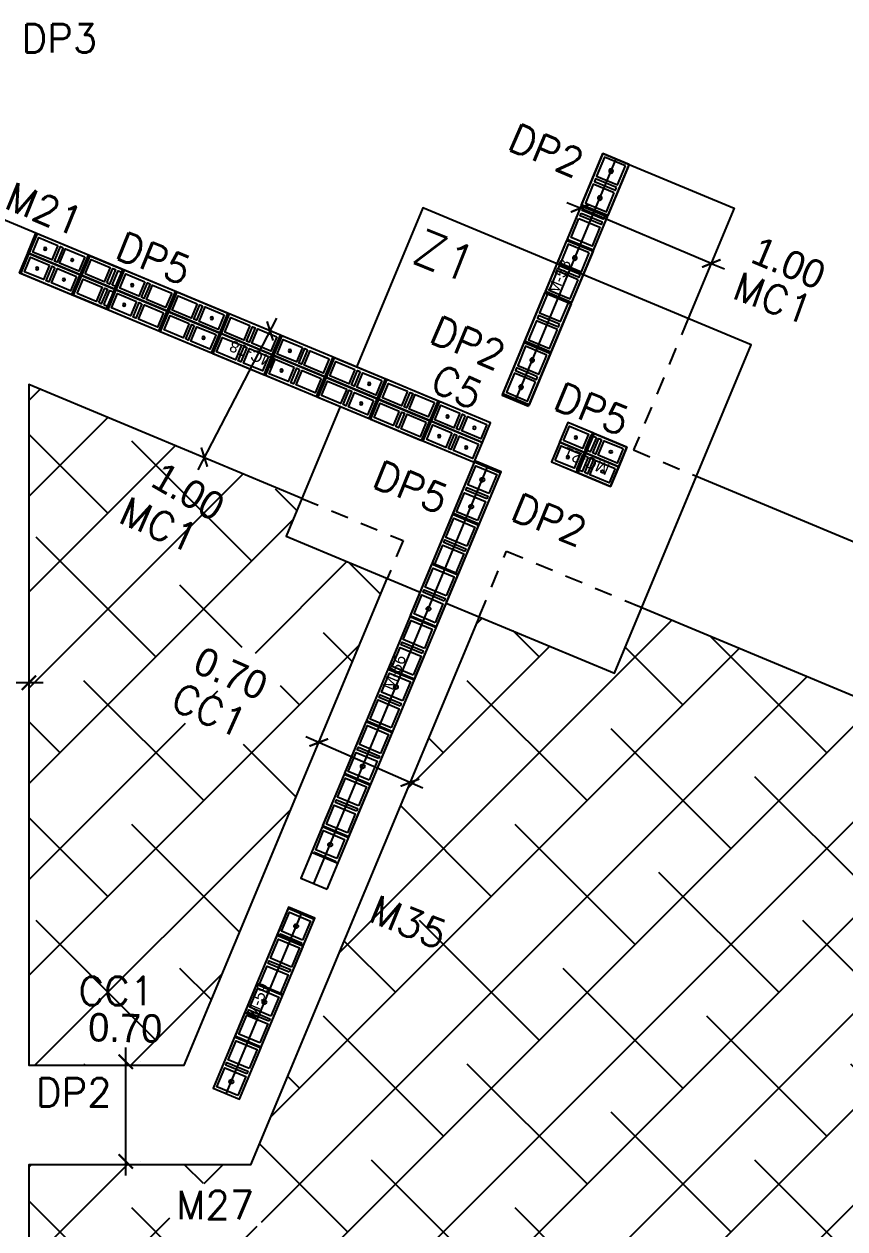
# Model space of a CAD drawing. Header units: metres. Extents: x -33.7 to 12.8, y -17.6 to 9.1.
# Drawn here: x 2.11 to 7.87, y 0.36 to 8.83 of the extents above; entities that cross this region are included whole.
import ezdxf
from ezdxf.enums import TextEntityAlignment as Align
from ezdxf.xclip import XClip

# ---------------------------------------------------------------- set-up
doc = ezdxf.new("R2010")
doc.units = ezdxf.units.M
doc.header["$XCLIPFRAME"] = 2
doc.linetypes.add('HIDDEN', pattern=[0.375, 0.25, -0.125])
for name, color, linetype in [('00', 8, 'Continuous'), ('COTAS', 1, 'Continuous'), ('CUANT-MURO CONTENCION-MURO MC1 BLOCK 0.30', 1, 'Continuous'), ('CUANT-MUROS-BLOCK 0.20 CARGA', 4, 'Continuous'), ('S-cotas 001', 1, 'Continuous')]:
    doc.layers.add(name, color=color, linetype=linetype)
doc.styles.add('dimensiones', font='romans.shx')
doc.styles.add('ROMANS', font='romans')
doc.styles.add('ROTULOS', font='GOTHIC.TTF')
doc.styles.get("Standard").update_dxf_attribs({"font": 'arial.ttf'})
doc.dimstyles.new('DIM_100_2', dxfattribs={"dimtxt": 0.2, "dimasz": 0.1, "dimexe": 0.1, "dimexo": 0.1, "dimgap": 0.15, "dimtad": 1, "dimtxsty": 'ROTULOS', "dimblk": 'ARCHTICK', "dimcen": 0.1, "dimdle": 0.1, "dimclrd": 256, "dimclre": 256, "dimclrt": 1, "dimaunit": 1, "dimadec": 3, "dimazin": 3, "dimtfac": 1, "dimtix": 1, "dimtmove": 2, "dimatfit": 0, "dimldrblk": 'FLECHA', "dimfxl": 0.25, "dimtvp": 1, "dimlwd": -1, "dimlwe": -1})

# ---------------------------------------------------------------- blocks, each defined once
blk = doc.blocks.new('_ArchTick')
at = {"color": 0, "linetype": 'ByBlock', "lineweight": -2, "const_width": 0.15}
blk.add_lwpolyline([(-0.5, -0.5), (0.5, 0.5)], dxfattribs=at)
blk = doc.blocks.new('*D436')
at = {"layer": 'COTAS', "transparency": 16777216}
for p, q in [((1.439, 4.2971), (1.439, 4.2971)), ((2.139, 4.2971), (2.139, 4.2971)), ((2.239, 4.1971), (1.339, 4.1971))]:
    blk.add_line(p, q, dxfattribs=at)
at = {"layer": 'Defpoints', "color": 0, "transparency": 16777216}
for p in [(1.439, 4.1971), (1.439, 4.1971), (2.139, 4.1971)]:
    blk.add_point(p, dxfattribs=at)
at = {"layer": 'COTAS', "linetype": 'ByBlock', "transparency": 16777216, "xscale": 0.1, "yscale": 0.1, "zscale": 0.1}
for p, rotation in [((1.439, 4.1971), 180.0000002644913), ((2.139, 4.1971), 2.64491378e-07)]:
    blk.add_blockref('_ArchTick', p, dxfattribs=dict(at, rotation=rotation))
at = {"layer": 'COTAS', "color": 1, "transparency": 16777216, "insert": (0.6778, 4.3921), "char_height": 0.2, "attachment_point": 5, "rotation": 0, "style": 'ROTULOS'}
blk.add_mtext('\\A1;0.70', dxfattribs=at)
blk = doc.blocks.new('FLECHA')
h = blk.add_hatch(color=256)
edge = h.paths.add_edge_path()
edge.add_line((-0.76, -0.716), (-0.346, 0))
edge.add_line((-0.346, 0), (-0.76, 0.716))
edge.add_arc((-0.63, 0.791), 0.15, 30, 210, ccw=False)
edge.add_line((-0.5, 0.866), (0, 0))
edge.add_line((0, 0), (-0.5, -0.866))
edge.add_arc((-0.63, -0.791), 0.15, 150, 330, ccw=False)
blk.add_line((-0.346, 0), (-1.83, 0))
blk.add_lwpolyline([(-0.76, -0.716), (-0.346, 0), (-0.76, 0.716, -1), (-0.5, 0.866), (0, 0), (-0.5, -0.866, -1)], format="xyb", close=True)
blk = doc.blocks.new('*U491')
for points in [[(-0.075, 0.4), (0.075, 0.4), (0.075, 0.01), (-0.075, 0.01)], [(0.055, 0.38), (-0.055, 0.38), (-0.055, 0.235), (0.055, 0.235)], [(0.055, 0.215), (-0.055, 0.215), (-0.055, 0.195), (0.055, 0.195)], [(0.055, 0.175), (-0.055, 0.175), (-0.055, 0.03), (0.055, 0.03)]]:
    blk.add_lwpolyline(points, close=True)
at = {"color": 251}
blk.add_lwpolyline([(-0.075, 0), (0.075, 0)], dxfattribs=at)
at = {"color": 3}
for centre in [(0, 0.3075), (0, 0.1025)]:
    blk.add_circle(centre, 0.00953, dxfattribs=at)
blk = doc.blocks.new('*U489')
for points in [[(-0.075, 0.4), (0.075, 0.4), (0.075, 0.01), (-0.075, 0.01)], [(0.055, 0.38), (-0.055, 0.38), (-0.055, 0.235), (0.055, 0.235)], [(0.055, 0.38), (-0.055, 0.38), (-0.055, 0.235), (0.055, 0.235)], [(0.055, 0.215), (-0.055, 0.215), (-0.055, 0.195), (0.055, 0.195)], [(0.055, 0.175), (-0.055, 0.175), (-0.055, 0.03), (0.055, 0.03)]]:
    blk.add_lwpolyline(points, close=True)
blk.add_lwpolyline([(0.055, 0.21), (0.055, 0.215), (-0.055, 0.215), (-0.055, 0.21)])
at = {"color": 251}
blk.add_lwpolyline([(-0.075, 0), (0.075, 0)], dxfattribs=at)
blk = doc.blocks.new('*U488')
for points in [[(-0.075, 0.4), (0.075, 0.4), (0.075, 0.01), (-0.075, 0.01)], [(0.055, 0.38), (-0.055, 0.38), (-0.055, 0.235), (0.055, 0.235)], [(0.055, 0.215), (-0.055, 0.215), (-0.055, 0.195), (0.055, 0.195)], [(0.055, 0.175), (-0.055, 0.175), (-0.055, 0.03), (0.055, 0.03)]]:
    blk.add_lwpolyline(points, close=True)
at = {"color": 251}
blk.add_lwpolyline([(-0.075, 0), (0.075, 0)], dxfattribs=at)
at = {"color": 3}
blk.add_circle((0, 0.3075), 0.00953, dxfattribs=at)
blk = doc.blocks.new('*U490')
for points in [[(-0.075, 0.4), (0.075, 0.4), (0.075, 0.01), (-0.075, 0.01)], [(0.055, 0.38), (-0.055, 0.38), (-0.055, 0.235), (0.055, 0.235)], [(0.055, 0.215), (-0.055, 0.215), (-0.055, 0.195), (0.055, 0.195)], [(0.055, 0.175), (-0.055, 0.175), (-0.055, 0.03), (0.055, 0.03)]]:
    blk.add_lwpolyline(points, close=True)
at = {"color": 251}
blk.add_lwpolyline([(-0.075, 0), (0.075, 0)], dxfattribs=at)
at = {"color": 3}
blk.add_circle((0, 0.1025), 0.00953, dxfattribs=at)
blk = doc.blocks.new('*U506')
for points in [[(-0.075, 0.4), (0.075, 0.4), (0.075, 0.01), (-0.075, 0.01)], [(0.055, 0.38), (-0.055, 0.38), (-0.055, 0.235), (0.055, 0.235)], [(0.055, 0.215), (-0.055, 0.215), (-0.055, 0.195), (0.055, 0.195)], [(0.055, 0.175), (-0.055, 0.175), (-0.055, 0.03), (0.055, 0.03)]]:
    blk.add_lwpolyline(points, close=True)
at = {"color": 251}
blk.add_lwpolyline([(-0.075, 0), (0.075, 0)], dxfattribs=at)
at = {"color": 3}
for centre in [(0, 0.3075), (0, 0.1025)]:
    blk.add_circle(centre, 0.00953, dxfattribs=at)
blk = doc.blocks.new('*U536')
for points in [[(-0.075, 0.4), (0.075, 0.4), (0.075, 0.21), (-0.075, 0.21)], [(0.055, 0.38), (-0.055, 0.38), (-0.055, 0.235), (0.055, 0.235)]]:
    blk.add_lwpolyline(points, close=True)
at = {"color": 251}
blk.add_lwpolyline([(-0.075, 0.2), (0.075, 0.2)], dxfattribs=at)
blk.add_lwpolyline([(0.055, 0.21), (0.055, 0.215), (-0.055, 0.215), (-0.055, 0.21)])
at = {"color": 3}
blk.add_circle((0, 0.3075), 0.00953, dxfattribs=at)
blk = doc.blocks.new('*U535')
for points in [[(-0.075, 0.4), (0.075, 0.4), (0.075, 0.21), (-0.075, 0.21)], [(0.055, 0.38), (-0.055, 0.38), (-0.055, 0.235), (0.055, 0.235)]]:
    blk.add_lwpolyline(points, close=True)
at = {"color": 251}
blk.add_lwpolyline([(-0.075, 0.2), (0.075, 0.2)], dxfattribs=at)
blk.add_lwpolyline([(0.055, 0.21), (0.055, 0.215), (-0.055, 0.215), (-0.055, 0.21)])
at = {"color": 3}
blk.add_circle((0, 0.3075), 0.00953, dxfattribs=at)
blk = doc.blocks.new('*U492')
at = {"color": 251}
blk.add_lwpolyline([(135.5512, -9.5275), (135.7512, -9.5275)], dxfattribs=at)
for points in [[(135.5512, -9.9275), (135.7512, -9.9275), (135.7512, -9.5375), (135.5512, -9.5375)], [(135.7312, -9.7025), (135.5712, -9.7025), (135.5712, -9.5575), (135.7312, -9.5575)], [(135.7312, -9.7425), (135.5712, -9.7425), (135.5712, -9.7225), (135.7312, -9.7225)], [(135.7312, -9.9075), (135.5712, -9.9075), (135.5712, -9.7625), (135.7312, -9.7625)]]:
    blk.add_lwpolyline(points, close=True)
at = {"color": 3}
blk.add_circle((135.6512, -9.835), 0.0144, dxfattribs=at)
blk = doc.blocks.new('*U493')
at = {"color": 251}
blk.add_lwpolyline([(135.5512, -9.5275), (135.7512, -9.5275)], dxfattribs=at)
for points in [[(135.5512, -9.9275), (135.7512, -9.9275), (135.7512, -9.5375), (135.5512, -9.5375)], [(135.7312, -9.7025), (135.5712, -9.7025), (135.5712, -9.5575), (135.7312, -9.5575)], [(135.7312, -9.7425), (135.5712, -9.7425), (135.5712, -9.7225), (135.7312, -9.7225)], [(135.7312, -9.9075), (135.5712, -9.9075), (135.5712, -9.7625), (135.7312, -9.7625)]]:
    blk.add_lwpolyline(points, close=True)
at = {"color": 3}
blk.add_circle((135.6512, -9.63), 0.0144, dxfattribs=at)
blk = doc.blocks.new('*U532')
blk.add_line((135.7512, -9.7325), (135.5512, -9.7325))
at = {"color": 251}
blk.add_lwpolyline([(135.5512, -9.5275), (135.7512, -9.5275)], dxfattribs=at)
for points in [[(135.7512, -9.7325), (135.7512, -9.5375), (135.5512, -9.5375), (135.5512, -9.7325)], [(135.5712, -9.7325), (135.5712, -9.7225), (135.7312, -9.7225), (135.7312, -9.7325)]]:
    blk.add_lwpolyline(points)
blk.add_lwpolyline([(135.7312, -9.7025), (135.5712, -9.7025), (135.5712, -9.5575), (135.7312, -9.5575)], close=True)
at = {"color": 3}
blk.add_circle((135.6512, -9.63), 0.0144, dxfattribs=at)
blk = doc.blocks.new('*U534')
blk.add_line((135.7512, -9.7325), (135.5512, -9.7325))
at = {"color": 251}
blk.add_lwpolyline([(135.5512, -9.5275), (135.7512, -9.5275)], dxfattribs=at)
for points in [[(135.7512, -9.7325), (135.7512, -9.5375), (135.5512, -9.5375), (135.5512, -9.7325)], [(135.5712, -9.7325), (135.5712, -9.7225), (135.7312, -9.7225), (135.7312, -9.7325)]]:
    blk.add_lwpolyline(points)
blk.add_lwpolyline([(135.7312, -9.7025), (135.5712, -9.7025), (135.5712, -9.5575), (135.7312, -9.5575)], close=True)
at = {"color": 3}
blk.add_circle((135.6512, -9.63), 0.0144, dxfattribs=at)
blk = doc.blocks.new('*U494')
at = {"color": 251}
blk.add_lwpolyline([(135.5512, -9.5275), (135.7512, -9.5275)], dxfattribs=at)
for points in [[(135.5512, -9.9275), (135.7512, -9.9275), (135.7512, -9.5375), (135.5512, -9.5375)], [(135.7312, -9.7025), (135.5712, -9.7025), (135.5712, -9.5575), (135.7312, -9.5575)], [(135.7312, -9.7425), (135.5712, -9.7425), (135.5712, -9.7225), (135.7312, -9.7225)], [(135.7312, -9.9075), (135.5712, -9.9075), (135.5712, -9.7625), (135.7312, -9.7625)]]:
    blk.add_lwpolyline(points, close=True)
blk = doc.blocks.new('*U495')
at = {"color": 251}
blk.add_lwpolyline([(135.5512, -9.5275), (135.7512, -9.5275)], dxfattribs=at)
for points in [[(135.5512, -9.9275), (135.7512, -9.9275), (135.7512, -9.5375), (135.5512, -9.5375)], [(135.7312, -9.7025), (135.5712, -9.7025), (135.5712, -9.5575), (135.7312, -9.5575)], [(135.7312, -9.7425), (135.5712, -9.7425), (135.5712, -9.7225), (135.7312, -9.7225)], [(135.7312, -9.9075), (135.5712, -9.9075), (135.5712, -9.7625), (135.7312, -9.7625)]]:
    blk.add_lwpolyline(points, close=True)
at = {"color": 3}
for centre in [(135.6512, -9.63), (135.6512, -9.835)]:
    blk.add_circle(centre, 0.0144, dxfattribs=at)
blk = doc.blocks.new('*U496')
at = {"color": 251}
blk.add_lwpolyline([(135.5512, -9.5275), (135.7512, -9.5275)], dxfattribs=at)
for points in [[(135.5512, -9.9275), (135.7512, -9.9275), (135.7512, -9.5375), (135.5512, -9.5375)], [(135.7312, -9.7025), (135.5712, -9.7025), (135.5712, -9.5575), (135.7312, -9.5575)], [(135.7312, -9.7425), (135.5712, -9.7425), (135.5712, -9.7225), (135.7312, -9.7225)], [(135.7312, -9.9075), (135.5712, -9.9075), (135.5712, -9.7625), (135.7312, -9.7625)]]:
    blk.add_lwpolyline(points, close=True)
blk = doc.blocks.new('*U507')
for points in [[(-0.075, 0.4), (0.075, 0.4), (0.075, 0.01), (-0.075, 0.01)], [(0.055, 0.38), (-0.055, 0.38), (-0.055, 0.235), (0.055, 0.235)], [(0.055, 0.215), (-0.055, 0.215), (-0.055, 0.195), (0.055, 0.195)], [(0.055, 0.175), (-0.055, 0.175), (-0.055, 0.03), (0.055, 0.03)]]:
    blk.add_lwpolyline(points, close=True)
blk = doc.blocks.new('*D508')
at = {"layer": 'COTAS', "transparency": 16777216}
for p, q in [((3.8801, 6.7579), (3.3259, 5.6936)), ((3.7452, 6.7154), (3.7452, 6.7154)), ((3.2833, 5.8284), (3.2833, 5.8284))]:
    blk.add_line(p, q, dxfattribs=at)
at = {"layer": 'Defpoints', "color": 0, "transparency": 16777216}
for p in [(3.8339, 6.6692), (3.372, 5.7823), (3.372, 5.7823)]:
    blk.add_point(p, dxfattribs=at)
at = {"layer": 'COTAS', "linetype": 'ByBlock', "transparency": 16777216, "xscale": 0.1, "yscale": 0.1, "zscale": 0.1}
for p, rotation in [((3.8339, 6.6692), 62.49131271094451), ((3.372, 5.7823), 242.4913127109445)]:
    blk.add_blockref('_ArchTick', p, dxfattribs=dict(at, rotation=rotation))
at = {"layer": 'COTAS', "color": 1, "transparency": 16777216, "insert": (3.2594, 5.5389), "char_height": 0.2, "attachment_point": 5, "rotation": 330, "style": 'ROTULOS'}
blk.add_mtext('\\A1;1.00', dxfattribs=at)
blk = doc.blocks.new('*D511')
at = {"layer": 'COTAS', "transparency": 16777216}
for p, q in [((4.9088, 3.455), (4.0848, 3.8171)), ((4.2166, 3.8684), (4.2166, 3.8684)), ((4.8575, 3.5868), (4.8575, 3.5868))]:
    blk.add_line(p, q, dxfattribs=at)
at = {"layer": 'Defpoints', "color": 0, "transparency": 16777216}
for p in [(4.1764, 3.7769), (4.1764, 3.7769), (4.8172, 3.4952)]:
    blk.add_point(p, dxfattribs=at)
at = {"layer": 'COTAS', "linetype": 'ByBlock', "transparency": 16777216, "xscale": 0.1, "yscale": 0.1, "zscale": 0.1}
for p, rotation in [((4.1764, 3.7769), 156.2737369284189), ((4.8172, 3.4952), 336.2737369284189)]:
    blk.add_blockref('_ArchTick', p, dxfattribs=dict(at, rotation=rotation))
at = {"layer": 'COTAS', "color": 1, "transparency": 16777216, "insert": (3.558, 4.2617), "char_height": 0.2, "attachment_point": 5, "rotation": 336.27374, "style": 'ROTULOS'}
blk.add_mtext('\\A1;0.70', dxfattribs=at)
blk = doc.blocks.new('*D512')
at = {"layer": 'Defpoints', "color": 0, "transparency": 16777216}
for p in [(2.8201, 1.5334), (2.8201, 1.5334), (2.8201, 0.8334)]:
    blk.add_point(p, dxfattribs=at)
at = {"layer": 'S-cotas 001', "transparency": 16777216}
for p, q in [((2.8201, 0.7334), (2.8201, 1.6334)), ((2.9201, 1.5334), (2.9201, 1.5334)), ((2.9201, 0.8334), (2.9201, 0.8334))]:
    blk.add_line(p, q, dxfattribs=at)
at = {"layer": 'S-cotas 001', "linetype": 'ByBlock', "transparency": 16777216, "xscale": 0.1, "yscale": 0.1, "zscale": 0.1}
for p, rotation in [((2.8201, 1.5334), 90), ((2.8201, 0.8334), 270)]:
    blk.add_blockref('_ArchTick', p, dxfattribs=dict(at, rotation=rotation))
at = {"layer": 'S-cotas 001', "color": 1, "transparency": 16777216, "insert": (2.8162, 1.7698), "char_height": 0.2, "attachment_point": 5, "rotation": 358.70947, "style": 'ROTULOS'}
blk.add_mtext('\\A1;0.70', dxfattribs=at)
blk = doc.blocks.new('*U533')
at = {"color": 251}
blk.add_lwpolyline([(135.5512, -9.5275), (135.7512, -9.5275)], dxfattribs=at)
for points in [[(135.5512, -9.9275), (135.7512, -9.9275), (135.7512, -9.5375), (135.5512, -9.5375)], [(135.7312, -9.7025), (135.5712, -9.7025), (135.5712, -9.5575), (135.7312, -9.5575)], [(135.7312, -9.7425), (135.5712, -9.7425), (135.5712, -9.7225), (135.7312, -9.7225)], [(135.7312, -9.9075), (135.5712, -9.9075), (135.5712, -9.7625), (135.7312, -9.7625)]]:
    blk.add_lwpolyline(points, close=True)
blk = doc.blocks.new('*U541')
at = {"color": 251}
blk.add_lwpolyline([(135.5512, -9.5275), (135.7512, -9.5275)], dxfattribs=at)
for points in [[(135.5512, -9.9275), (135.7512, -9.9275), (135.7512, -9.5375), (135.5512, -9.5375)], [(135.7312, -9.7025), (135.5712, -9.7025), (135.5712, -9.5575), (135.7312, -9.5575)], [(135.7312, -9.7425), (135.5712, -9.7425), (135.5712, -9.7225), (135.7312, -9.7225)], [(135.7312, -9.9075), (135.5712, -9.9075), (135.5712, -9.7625), (135.7312, -9.7625)]]:
    blk.add_lwpolyline(points, close=True)
at = {"color": 3}
for centre in [(135.6512, -9.63), (135.6512, -9.835)]:
    blk.add_circle(centre, 0.0144, dxfattribs=at)
blk = doc.blocks.new('*U487')
at = {"color": 251}
blk.add_lwpolyline([(135.5512, -9.5275), (135.7512, -9.5275)], dxfattribs=at)
for points in [[(135.5512, -9.9275), (135.7512, -9.9275), (135.7512, -9.5375), (135.5512, -9.5375)], [(135.7312, -9.7025), (135.5712, -9.7025), (135.5712, -9.5575), (135.7312, -9.5575)], [(135.7312, -9.7425), (135.5712, -9.7425), (135.5712, -9.7225), (135.7312, -9.7225)], [(135.7312, -9.9075), (135.5712, -9.9075), (135.5712, -9.7625), (135.7312, -9.7625)]]:
    blk.add_lwpolyline(points, close=True)
blk = doc.blocks.new('*D543')
at = {"layer": 'COTAS', "transparency": 16777216}
for p, q in [((6.0127, 7.5313), (5.9205, 7.57)), ((6.9351, 7.1441), (6.0127, 7.5313)), ((6.9351, 7.1441), (7.0273, 7.1054))]:
    blk.add_line(p, q, dxfattribs=at)
at = {"layer": 'Defpoints', "color": 0, "transparency": 16777216}
for p in [(6.0127, 7.5313), (6.0127, 7.5313), (6.9351, 7.1441)]:
    blk.add_point(p, dxfattribs=at)
at = {"layer": 'COTAS', "transparency": 16777216, "xscale": 0.1, "yscale": 0.1, "zscale": 0.1}
for p, rotation in [((6.0127, 7.5313), 337.2306654312069), ((6.9351, 7.1441), 157.2306654312069)]:
    blk.add_blockref('_ArchTick', p, dxfattribs=dict(at, rotation=rotation))
at = {"layer": 'COTAS', "color": 1, "transparency": 16777216, "insert": (7.4788, 7.1452), "char_height": 0.2, "attachment_point": 5, "rotation": 337.23067, "style": 'ROTULOS'}
blk.add_mtext('\\A1;1.00', dxfattribs=at)
blk = doc.blocks.new('MURO_MC-08')
at = {"color": 0, "linetype": 'CONTINUOUS'}
blk.add_line((0, 0), (3.4624, 0), dxfattribs=at)
at = {"color": 0}
blk.add_lwpolyline([(0, -0.15), (3.4624, -0.15), (3.4624, 0.15), (0, 0.15)], close=True, dxfattribs=at)
at = {"color": 0, "flags": 1}
for tag in ['ESPESOR', 'ALTURA', 'VANO', 'EJE_L', 'TIPO', 'ETQ']:
    blk.add_attdef(tag, text='', height=0.08, dxfattribs=at).set_placement((1.7312, 0.05), align=Align.MIDDLE_CENTER)
at = {"color": 0}
blk.add_attdef('ID', text='', height=0.08, dxfattribs=at).set_placement((1.7312, 0.05), align=Align.MIDDLE_CENTER)
blk = doc.blocks.new('MURO_MC-21')
at = {"color": 0, "linetype": 'CONTINUOUS'}
blk.add_line((0, 0), (0.45, 0), dxfattribs=at)
at = {"color": 0}
blk.add_lwpolyline([(0, -0.15), (0.45, -0.15), (0.45, 0.15), (0, 0.15)], close=True, dxfattribs=at)
at = {"color": 0, "flags": 1}
for tag in ['ESPESOR', 'ALTURA', 'VANO', 'EJE_L', 'TIPO', 'ETQ']:
    blk.add_attdef(tag, text='', height=0.08, dxfattribs=at).set_placement((0.225, 0.05), align=Align.MIDDLE_CENTER)
at = {"color": 0}
blk.add_attdef('ID', text='', height=0.08, dxfattribs=at).set_placement((0.225, 0.05), align=Align.MIDDLE_CENTER)
blk = doc.blocks.new('MURO_M-56')
at = {"color": 0, "linetype": 'CONTINUOUS'}
blk.add_line((0, 0), (3.1784, 0), dxfattribs=at)
at = {"color": 0}
blk.add_lwpolyline([(0, -0.1), (3.1784, -0.1), (3.1784, 0.1), (0, 0.1)], close=True, dxfattribs=at)
at = {"color": 0, "flags": 1}
for tag in ['ESPESOR', 'ALTURA', 'VANO', 'EJE_L', 'TIPO', 'ETQ']:
    blk.add_attdef(tag, text='', height=0.08, dxfattribs=at).set_placement((1.5892, 0.05), align=Align.MIDDLE_CENTER)
at = {"color": 0}
blk.add_attdef('ID', text='', height=0.08, dxfattribs=at).set_placement((1.5892, 0.05), align=Align.MIDDLE_CENTER)
blk = doc.blocks.new('MURO_M-58')
at = {"color": 0, "linetype": 'CONTINUOUS'}
blk.add_line((0, 0), (1.84, 0), dxfattribs=at)
at = {"color": 0}
blk.add_lwpolyline([(0, -0.1), (1.84, -0.1), (1.84, 0.1), (0, 0.1)], close=True, dxfattribs=at)
at = {"color": 0, "flags": 1}
for tag in ['ESPESOR', 'ALTURA', 'VANO', 'EJE_L', 'TIPO', 'ETQ']:
    blk.add_attdef(tag, text='', height=0.08, dxfattribs=at).set_placement((0.92, 0.05), align=Align.MIDDLE_CENTER)
at = {"color": 0}
blk.add_attdef('ID', text='', height=0.08, dxfattribs=at).set_placement((0.92, 0.05), align=Align.MIDDLE_CENTER)
blk = doc.blocks.new('MURO_M-59')
at = {"color": 0, "linetype": 'CONTINUOUS'}
blk.add_line((0, 0), (1.3785, 0), dxfattribs=at)
at = {"color": 0}
blk.add_lwpolyline([(0, -0.1), (1.3785, -0.1), (1.3785, 0.1), (0, 0.1)], close=True, dxfattribs=at)
at = {"color": 0, "flags": 1}
for tag in ['ESPESOR', 'ALTURA', 'VANO', 'EJE_L', 'TIPO', 'ETQ']:
    blk.add_attdef(tag, text='', height=0.08, dxfattribs=at).set_placement((0.6892, 0.05), align=Align.MIDDLE_CENTER)
at = {"color": 0}
blk.add_attdef('ID', text='', height=0.08, dxfattribs=at).set_placement((0.6892, 0.05), align=Align.MIDDLE_CENTER)

msp = doc.modelspace()

# ---------------------------------------------------------------- hatches: boundary and pattern name
at = {"layer": '00'}
h = msp.add_hatch(dxfattribs=at)
h.set_pattern_fill('ANSI38', color=256, scale=0.15)
h.paths.add_polyline_path([(-4.6593, 0.8334), (-8.386, 0.8334), (-8.386, -0.2387), (-4.6593, -0.2387)])
h.paths.add_polyline_path([(-5.3507, 0.0369), (-4.7173, 0.0369), (-4.7173, -0.2631), (-5.3507, -0.2631)])
h.paths.add_polyline_path([(-8.1834, 0.8535), (-7.731, 0.8535), (-7.731, 0.5535), (-8.1834, 0.5535)])
h.paths.add_polyline_path([(-9.586, 0.8334), (-9.586, -0.2387), (-8.386, -0.2387), (-8.386, 0.8334)])
h.paths.add_polyline_path([(-8.386, 6.3702), (-8.386, 1.5334), (-4.6593, 1.5334), (-4.6593, 3.3291), (-2.586, 3.3291), (-2.586, 6.3702)])
h.paths.add_polyline_path([(-11.086, 6.3702), (-11.086, 2.9834), (-9.586, 2.9834), (-9.586, 1.5334), (-8.386, 1.5334), (-8.386, 6.3702)])
h.paths.add_polyline_path([(-9.5393, 1.8241), (-8.9155, 1.8241), (-8.9155, 1.5241), (-9.5393, 1.5241)])
h.paths.add_polyline_path([(-8.386, 6.3702), (-8.386, 7.7363), (-8.8848, 7.7363), (-9.2848, 7.7363), (-9.6848, 7.7363), (-10.0848, 7.7363), (-10.4848, 7.7363), (-10.611, 7.7363), (-10.8848, 7.7362), (-11.086, 7.7362), (-11.086, 6.3702)])
h.paths.add_polyline_path([(-3.182, 7.8863), (-3.182, 7.8663), (-3.182, 7.8364), (-3.182, 7.7563), (-3.182, 7.7363), (-3.372, 7.7363), (-3.372, 7.8364), (-3.7597, 7.8364), (-3.7597, 7.7363), (-3.986, 7.7363), (-3.986, 6.7363), (-4.686, 6.7363), (-4.686, 7.7363), (-4.9222, 7.7363), (-5.1122, 7.7363), (-5.3598, 7.7363), (-5.7598, 7.7363), (-6.1598, 7.7363), (-6.5598, 7.7363), (-6.9598, 7.7363), (-7.3598, 7.7363), (-7.586, 7.7362), (-7.586, 6.7363), (-8.286, 6.7363), (-8.286, 7.7363), (-8.386, 7.7363), (-8.386, 6.3702), (-2.586, 6.3702), (-2.586, 6.7363), (-2.936, 6.7363), (-2.936, 7.7363), (-3.172, 7.7363), (-3.172, 7.8364), (-3.172, 7.8863)], is_closed=False)
h.paths.add_polyline_path([(-2.586, 3.3291), (1.439, 3.3291), (1.439, 4.9451), (-2.011, 4.9451), (-2.011, 6.3702), (-2.586, 6.3702)])
h.paths.add_polyline_path([(-2.011, 7.7363), (-2.236, 7.7363), (-2.236, 6.7363), (-2.586, 6.7363), (-2.586, 6.3702), (-2.011, 6.3702)])
h.paths.add_polyline_path([(4.6574, 4.9302), (3.9462, 5.2268), (4.0571, 5.4926), (2.139, 6.2926), (2.139, 1.5084), (3.2303, 1.5084)])
h.paths.add_polyline_path([(10.1144, 2.8169), (9.7724, 2.9595), (9.9071, 3.2826), (6.4461, 4.726), (6.2536, 4.2645), (5.3035, 4.6608), (3.9158, 1.3334), (9.4957, 1.3334), (9.7777, 2.0095)])
h.paths.add_polyline_path([(8.7205, 1.6505), (9.3407, 1.3935), (9.1876, 1.024), (8.5673, 1.281)])
h.paths.add_polyline_path([(9.4957, 1.3334), (3.9158, 1.3334), (3.6968, 0.8084), (2.139, 0.8084), (2.139, -2.6637), (7.8287, -2.6637)])
h.paths.add_polyline_path([(7.0302, -2.4025), (7.6504, -2.6595), (7.4973, -3.029), (6.877, -2.772)])
h.paths.add_polyline_path([(8.6568, 1.3446), (9.1961, 1.0926), (9.0691, 0.8208), (8.5298, 1.0728)])
h.paths.add_polyline_path([(7.453, -3.5646), (7.8287, -2.6637), (2.139, -2.6637), (2.139, -3.1747), (3.0741, -3.5646)])
h.paths.add_polyline_path([(3.0741, -3.5646), (6.4622, -4.9777), (6.5969, -4.6546), (6.9389, -4.7973), (7.453, -3.5646)])
h.paths.add_polyline_path([(-5.3882, -2.6637), (-5.3882, -0.9387), (-8.0538, -0.9387), (-8.0538, -2.6637)])
h.paths.add_polyline_path([(-6.0368, -2.5157), (-5.5845, -2.5157), (-5.5845, -2.8157), (-6.0368, -2.8157)])
h.paths.add_polyline_path([(-11.386, -3.8953), (-11.386, -2.6637), (-11.386, -0.3166), (-12.886, -0.3166), (-12.886, 0.5401), (-15.8572, -0.7944), (-17.5814, -3.3881), (-14.0719, -5.7717), (-13.5557, -4.9952), (-12.557, -5.6591)])
h.paths.add_polyline_path([(-15.8572, -0.7944), (-17.6054, -1.5796), (-17.4593, -1.6767), (-18.2811, -2.9129), (-17.5814, -3.3881)])
h.paths.add_polyline_path([(-12.886, 1.3334), (-12.886, 2.4194), (-15.3829, 4.7202), (-17.9279, 4.7202), (-20.7334, 0.4997), (-17.9006, -1.3833), (-15.5456, -0.3256), (-14.4428, 1.3334)])
h.paths.add_polyline_path([(-11.786, 2.9834), (-12.886, 2.9834), (-12.886, 2.8274), (-15.36, 5.107), (-15.36, 5.5139), (-11.786, 5.5139), (-11.786, 2.9834)])
h.paths.add_polyline_path([(-23.2556, 0.1331), (-23.1743, 0.079), (-22.2323, 1.4961), (-20.9832, 0.6658), (-18.2881, 4.7202), (-18.66, 4.7202), (-18.66, 7.0363)])
h.paths.add_polyline_path([(-15.36, 7.0363), (-15.36, 6.3702), (-11.786, 6.3702), (-11.786, 7.0363)])
h.paths.add_polyline_path([(-14.9493, 6.5059), (-14.4969, 6.5059), (-14.4969, 6.2059), (-14.9493, 6.2059)])
h.paths.add_polyline_path([(-13.402, 7.054), (-12.7307, 7.0389), (-12.7397, 6.639), (-13.411, 6.6541)])
h.paths.add_polyline_path([(-11.736, 6.2139), (-11.736, 6.3702), (-15.36, 6.3702), (-15.36, 6.2139)])
h.paths.add_polyline_path([(-22.706, -7.3169), (-22.4748, -6.3262), (-20.6318, -6.7465), (-19.9949, -3.9537), (-22.5603, -2.2485), (-24.2496, -4.7898), (-23.3334, -5.3988), (-24.0254, -6.4398)])
h.paths.add_polyline_path([(-25.7636, -7.053), (-25.6242, -7.0875), (-25.9129, -8.2523), (-23.5743, -8.8319), (-23.4877, -8.4824), (-23.4397, -8.2471), (-23.8182, -8.1533), (-24.2016, -8.0582), (-24.5899, -7.962), (-24.9781, -7.8658), (-25.3664, -7.7696), (-25.7449, -7.6757), (-25.7088, -7.5301), (-25.3206, -7.6264), (-24.9323, -7.7226), (-24.5441, -7.8188), (-24.1558, -7.9151), (-23.7821, -8.0077), (-23.3939, -8.1039), (-23.2483, -8.14), (-23.3445, -8.5282), (-23.4287, -8.868), (-23.0877, -8.9525), (-22.706, -7.3169), (-24.0254, -6.4398), (-24.7173, -7.4808), (-25.6392, -6.868)])
h.paths.add_polyline_path([(-19.3284, -9.3819), (-18.7609, -9.7591), (-16.3508, -6.1334), (-13.937, -7.7379), (-13.7738, -7.492), (-14.7736, -6.8274), (-14.238, -6.0216), (-17.7475, -3.638), (-19.9216, -6.9085), (-18.797, -7.165)])
h.paths.add_polyline_path([(-19.7546, -10.8089), (-19.5492, -10.945), (-18.927, -10.009), (-19.4029, -9.6926), (-19.6751, -10.8286)])
h.paths.add_polyline_path([(-18.6973, -16.0499), (-18.2664, -14.311), (-20.7079, -12.6881), (-19.7152, -11.1948), (-20.6224, -10.5938), (-20.8884, -10.5278), (-21.2767, -10.4316), (-21.6649, -10.3354), (-22.0532, -10.2391), (-22.124, -10.2216), (-24.9656, -14.4963)])
h.paths.add_polyline_path([(-24.9656, -14.4963), (-22.124, -10.2216), (-22.4414, -10.1429), (-22.8297, -10.0467), (-23.218, -9.9505), (-23.6062, -9.8542), (-23.9945, -9.758), (-24.3827, -9.6618), (-24.771, -9.5655), (-25.1592, -9.4693), (-25.5475, -9.3731), (-25.9357, -9.2769), (-26.1534, -9.2229), (-26.324, -9.1806), (-26.7122, -9.0844), (-27.1005, -8.9882), (-27.2036, -8.9626), (-30.0452, -13.2373), (-25.6764, -14.3201)])
h.paths.add_polyline_path([(-22.1972, -9.4099), (-21.5063, -9.5712), (-21.5972, -9.9607), (-22.2881, -9.7994)])
h.paths.add_polyline_path([(-27.2036, -8.9626), (-27.4887, -8.8919), (-27.877, -8.7957), (-28.2652, -8.6995), (-28.2888, -8.6936), (-28.6535, -8.6032), (-29.032, -8.5094), (-29.1026, -8.4919), (-31.9442, -12.7666), (-30.0452, -13.2373)])
h.paths.add_polyline_path([(-29.6289, -8.3615), (-29.6974, -8.3445), (-29.733, -8.3357), (-30.0423, -8.259), (-33.4182, -12.4013), (-31.9442, -12.7666), (-29.1026, -8.4919), (-29.2503, -8.4553)])
h.paths.add_polyline_path([(-27.3143, -6.1019), (-26.9261, -6.1982), (-26.5378, -6.2944), (-26.4809, -6.3085), (-26.7993, -6.0969), (-26.1073, -5.0559), (-26.5251, -4.7781), (-27.3934, -6.0824), (-27.3241, -6.0995)], is_closed=False)
h.paths.add_polyline_path([(-26.1838, -6.5367), (-26.1924, -6.5713), (-26.338, -6.5352), (-26.3294, -6.5006), (-26.5836, -6.4376), (-26.9719, -6.3414), (-27.3601, -6.2451), (-27.4817, -6.215), (-27.7172, -6.5687), (-26.0735, -6.9761), (-25.889, -6.702), (-26.1102, -6.5549)])
h.paths.add_polyline_path([(-27.7888, -6.6763), (-28.4237, -7.6299), (-28.0482, -7.723)])
h.paths.add_polyline_path([(-23.1743, 0.079), (-23.2556, 0.1331), (-26.5251, -4.7781), (-26.1073, -5.0559), (-25.4153, -4.0149), (-24.4994, -4.6237), (-22.8101, -2.0824), (-24.0592, -1.2521)])
h.paths.add_polyline_path([(-14.4428, 1.3334), (-15.5456, -0.3256), (-12.886, 0.8689), (-12.886, 1.3334)])
h.paths.add_polyline_path([(-11.0382, -0.4636), (-11.0382, -0.3166), (-11.386, -0.3166), (-11.386, -2.6637), (-11.3538, -2.6637), (-11.3538, -0.4636)])
h.paths.add_polyline_path([(-19.9216, -6.9085), (-17.7475, -3.638), (-18.4471, -3.1628), (-19.2861, -4.4249), (-19.7277, -4.1314), (-20.3393, -6.8132)])
h.paths.add_polyline_path([(2.1518, -2.8988), (2.7756, -2.8988), (2.7756, -3.1988), (2.1518, -3.1988)])
h.paths.add_polyline_path([(-20.7446, -3.7304), (-20.0476, -3.8632), (-20.1225, -4.2561), (-20.8195, -4.1233)])
h.paths.add_polyline_path([(-25.755, -7.6631), (-25.1515, -7.8209), (-25.2273, -8.1111), (-25.8309, -7.9534)])
h.paths.add_polyline_path([(-19.2987, -9.1554), (-19.0535, -8.8097), (-18.8088, -8.9833), (-19.054, -9.329)])
h.paths.add_polyline_path([(-20.9886, -10.5251), (-20.5588, -10.6317), (-20.631, -10.9229), (-21.0608, -10.8163)])
h.paths.add_polyline_path([(-25.441, -14.4093), (-25.2795, -13.7576), (-24.8912, -13.8538), (-25.0527, -14.5055)])
h.paths.add_polyline_path([(-25.6505, -14.3528), (-25.5225, -13.7715), (-25.2295, -13.8361), (-25.3575, -14.4174)])
h.paths.add_polyline_path([(-19.8576, -6.0936), (-19.4643, -5.503), (-19.1314, -5.7247), (-19.5246, -6.3153)])
h.paths.add_polyline_path([(-2.011, 6.6254), (-2.0963, 6.6254), (-2.0963, 6.9254), (-2.011, 6.9254)], flags=16)
h.paths.add_polyline_path([(-2.011, 6.8147), (-2.1595, 6.8147), (-2.1595, 7.2147), (-2.011, 7.2147)], flags=16)
h.paths.add_polyline_path([(-7.1504, 0.8049), (-6.441, 0.789), (-6.45, 0.3891), (-7.1594, 0.4051)], flags=16)
h.paths.add_polyline_path([(-7.1232, 0.4867), (-6.547, 0.4867), (-6.547, 0.1867), (-7.1232, 0.1867)], flags=16)
h.paths.add_polyline_path([(-6.0487, -0.1365), (-6.0487, 0.5635), (-5.6487, 0.5635), (-5.6487, -0.1365)], flags=16)
h.paths.add_polyline_path([(-11.0246, 6.0206), (-10.3913, 6.0206), (-10.3913, 5.7206), (-11.0246, 5.7206)], flags=16)
h.paths.add_polyline_path([(-10.7401, 4.2263), (-10.1639, 4.2263), (-10.1639, 3.9263), (-10.7401, 3.9263)], flags=16)
h.paths.add_polyline_path([(-10.8373, 4.5734), (-10.1277, 4.5734), (-10.1277, 4.1734), (-10.8373, 4.1734)], flags=16)
h.paths.add_polyline_path([(-8.9728, 6.9005), (-8.9728, 7.572), (-8.5728, 7.572), (-8.5728, 6.9005)], flags=16)
h.paths.add_polyline_path([(-10.0971, 7.638), (-9.4258, 7.6229), (-9.4348, 7.223), (-10.1061, 7.2381)], flags=16)
h.paths.add_polyline_path([(-10.0218, 7.3154), (-9.4265, 7.3154), (-9.4265, 7.0154), (-10.0218, 7.0154)], flags=16)
h.paths.add_polyline_path([(-10.8373, 7.0355), (-10.1277, 7.0355), (-10.1277, 6.6355), (-10.8373, 6.6355)], flags=16)
h.paths.add_polyline_path([(-10.7401, 6.6884), (-10.1639, 6.6884), (-10.1639, 6.3884), (-10.7401, 6.3884)], flags=16)
h.paths.add_polyline_path([(-5.3728, 6.9005), (-5.3728, 7.572), (-4.9728, 7.572), (-4.9728, 6.9005)], flags=16)
h.paths.add_polyline_path([(-6.3245, 7.3651), (-5.7292, 7.3651), (-5.7292, 7.0651), (-6.3245, 7.0651)], flags=16)
h.paths.add_polyline_path([(-6.3998, 7.638), (-5.7285, 7.6229), (-5.7375, 7.223), (-6.4088, 7.2381)], flags=16)
h.paths.add_polyline_path([(-3.7873, 7.2147), (-3.0777, 7.2147), (-3.0777, 6.8147), (-3.7873, 6.8147)], flags=16)
h.paths.add_polyline_path([(-7.2901, 6.8676), (-6.7139, 6.8676), (-6.7139, 6.5676), (-7.2901, 6.5676)], flags=16)
h.paths.add_polyline_path([(-7.3873, 7.2147), (-6.6777, 7.2147), (-6.6777, 6.8147), (-7.3873, 6.8147)], flags=16)
h.paths.add_polyline_path([(-1.8399, 4.034), (-1.1304, 4.034), (-1.1304, 3.634), (-1.8399, 3.634)], flags=16)
h.paths.add_polyline_path([(0.4157, 4.2451), (0.9919, 4.2451), (0.9919, 3.9451), (0.4157, 3.9451)], flags=16)
h.paths.add_polyline_path([(0.3231, 4.5921), (1.0326, 4.5921), (1.0326, 4.1921), (0.3231, 4.1921)], flags=16)
h.paths.add_polyline_path([(3.3137, 4.5875), (3.9633, 4.302), (3.8023, 3.9358), (3.1528, 4.2213)], flags=16)
h.paths.add_polyline_path([(3.2297, 4.2453), (3.7572, 4.0135), (3.6365, 3.7389), (3.109, 3.9707)], flags=16)
h.paths.add_polyline_path([(2.1466, -0.3731), (2.7704, -0.3731), (2.7704, -0.6731), (2.1466, -0.6731)], flags=16)
h.paths.add_polyline_path([(3.1299, 0.6767), (3.7728, 0.6767), (3.7728, 0.3767), (3.1299, 0.3767)], flags=16)
h.paths.add_polyline_path([(6.9665, -2.7084), (7.5058, -2.9604), (7.3788, -3.2322), (6.8395, -2.9801)], flags=16)
h.paths.add_polyline_path([(-7.9718, -0.9672), (-7.2625, -0.9832), (-7.2715, -1.3831), (-7.9809, -1.3671)], flags=16)
h.paths.add_polyline_path([(-7.9447, -1.2855), (-7.3685, -1.2855), (-7.3685, -1.5855), (-7.9447, -1.5855)], flags=16)
h.paths.add_polyline_path([(-16.0534, -4.1835), (-15.8082, -3.8378), (-15.5635, -4.0114), (-15.8087, -4.3571)], flags=16)
h.paths.add_polyline_path([(-15.882, -4.4089), (-15.4893, -3.818), (-15.1561, -4.0394), (-15.5489, -4.6303)], flags=16)
h.paths.add_polyline_path([(-15.4944, -0.66), (-15.1916, -1.3017), (-15.5533, -1.4724), (-15.8562, -0.8307)], flags=16)
h.paths.add_polyline_path([(-15.1916, -0.7068), (-14.9795, -1.0737), (-15.2392, -1.2238), (-15.4513, -0.8569)], flags=16)
h.paths.add_polyline_path([(-12.4951, -4.0567), (-11.9374, -4.4306), (-12.1602, -4.7628), (-12.7178, -4.3889)], flags=16)
h.paths.add_polyline_path([(-12.6176, -4.3441), (-12.1384, -4.6972), (-12.3163, -4.9387), (-12.7955, -4.5856)], flags=16)
h.paths.add_polyline_path([(-18.1856, -2.8372), (-17.7928, -2.2463), (-17.4597, -2.4677), (-17.8524, -3.0586)], flags=16)
h.paths.add_polyline_path([(-19.6813, 0.7981), (-19.0904, 0.4053), (-19.3118, 0.0722), (-19.9027, 0.465)], flags=16)
h.paths.add_polyline_path([(-15.0925, 3.5852), (-14.7506, 3.8357), (-14.5733, 3.5937), (-14.9152, 3.3432)], flags=16)
h.paths.add_polyline_path([(-19.1626, 2.6531), (-18.5717, 2.2604), (-18.7931, 1.9272), (-19.384, 2.32)], flags=16)
h.paths.add_polyline_path([(-18.8699, 2.7271), (-18.5287, 2.4757), (-18.7067, 2.2342), (-19.0479, 2.4856)], flags=16)
h.paths.add_polyline_path([(-15.0544, 3.2966), (-14.5142, 3.7567), (-14.2549, 3.4521), (-14.795, 2.9921)], flags=16)
h.paths.add_polyline_path([(-15.3473, 5.5061), (-14.7235, 5.5061), (-14.7235, 5.2061), (-15.3473, 5.2061)], flags=16)
h.paths.add_polyline_path([(-13.6656, 5.4855), (-12.9562, 5.4695), (-12.9653, 5.0696), (-13.6746, 5.0856)], flags=16)
h.paths.add_polyline_path([(-13.6384, 5.1672), (-13.0622, 5.1672), (-13.0622, 4.8672), (-13.6384, 4.8672)], flags=16)
h.paths.add_polyline_path([(-20.9408, 3.2934), (-20.4616, 2.9403), (-20.6396, 2.6988), (-21.1188, 3.0519)], flags=16)
h.paths.add_polyline_path([(-20.8113, 3.603), (-20.2521, 3.2313), (-20.4736, 2.8982), (-21.0327, 3.2699)], flags=16)
h.paths.add_polyline_path([(-13.3383, 6.7373), (-12.7431, 6.7373), (-12.7431, 6.4373), (-13.3383, 6.4373)], flags=16)
h.paths.add_polyline_path([(-20.6692, -4.0667), (-20.2504, -4.1315), (-20.2962, -4.4279), (-20.7151, -4.3632)], flags=16)
h.paths.add_polyline_path([(-22.9334, -3.0194), (-22.3425, -3.4122), (-22.5639, -3.7453), (-23.1548, -3.3525)], flags=16)
h.paths.add_polyline_path([(-22.6407, -2.9454), (-22.2996, -3.1968), (-22.4775, -3.4384), (-22.8187, -3.187)], flags=16)
h.paths.add_polyline_path([(-23.6003, -7.6928), (-22.9968, -7.8506), (-23.0727, -8.1408), (-23.6762, -7.983)], flags=16)
h.paths.add_polyline_path([(-19.1273, -9.3808), (-18.7346, -8.7899), (-18.4014, -9.0114), (-18.7942, -9.6023)], flags=16)
h.paths.add_polyline_path([(-19.2282, -15.1266), (-18.6685, -15.3293), (-18.7707, -15.6113), (-19.3304, -15.4087)], flags=16)
h.paths.add_polyline_path([(-21.7032, -10.3271), (-21.0997, -10.4849), (-21.1756, -10.7752), (-21.7791, -10.6174)], flags=16)
h.paths.add_polyline_path([(-19.1764, -14.8285), (-18.5329, -15.0204), (-18.6472, -15.4037), (-19.2907, -15.2119)], flags=16)
h.paths.add_polyline_path([(-24.6976, -2.4015), (-24.2184, -2.7546), (-24.3963, -2.9961), (-24.8755, -2.643)], flags=16)
h.paths.add_polyline_path([(-24.8921, -2.5383), (-24.3329, -2.91), (-24.5543, -3.2432), (-25.1135, -2.8715)], flags=16)
h.paths.add_polyline_path([(8.1076, 3.5617), (8.6525, 3.3222), (8.5318, 3.0475), (7.9869, 3.287)], flags=16)
h.paths.add_polyline_path([(8.2853, 3.9202), (8.8214, 3.6702), (8.6481, 3.2986), (8.112, 3.5486)], flags=16)
h.paths.add_polyline_path([(2.8707, 5.5518), (3.4156, 5.3122), (3.2949, 5.0376), (2.75, 5.2771)], flags=24)
h.paths.add_polyline_path([(3.1058, 5.8643), (3.618, 5.5686), (3.413, 5.2135), (2.9008, 5.5092)], flags=24)

# ---------------------------------------------------------------- linework, layer by layer
for points in [[(6.3584, 7.8397), (7.0967, 7.5317), (6.7734, 6.7565)], [(5.3839, 6.0228), (1.889, 7.4803)], [(6.831, 5.649), (7.2159, 6.5719), (4.9085, 7.5342), (4.442, 6.4156)], [(4.0571, 5.4926), (2.139, 6.2926), (2.139, 1.5084), (3.2303, 1.5084), (4.6574, 4.9302)], [(4.3265, 6.1387), (3.9462, 5.2268), (4.8881, 4.834)], [(5.0727, 4.757), (6.2536, 4.2645), (6.831, 5.649)], [(6.831, 5.649), (10.2921, 4.2055)], [(5.3035, 4.6608), (3.6968, 0.8084), (2.139, 0.8084), (2.139, -3.1747)], [(6.4461, 4.726), (9.9071, 3.2826)]]:
    msp.add_lwpolyline(points, dxfattribs=at)
at = {"layer": '00', "linetype": 'HIDDEN', "ltscale": 0.5}
for points in [[(6.7734, 6.7565), (6.3885, 5.8335), (6.831, 5.649)], [(4.0571, 5.4926), (4.7683, 5.196), (4.6574, 4.9302)], [(5.3035, 4.6608), (5.4959, 5.1223), (6.4461, 4.726)]]:
    msp.add_lwpolyline(points, dxfattribs=at)
at = {"layer": '00'}
for centre in [(6.2281, 5.8191), (6.1703, 5.6807)]:
    msp.add_circle(centre, 0.00953, dxfattribs=at)

# ---------------------------------------------------------------- block references
at = {"layer": '00', "xscale": -1}
for name, p, rotation in [('*U541', (-122.7545, 50.9304), 157.3612325038773), ('*U506', (2.1595, 7.2863), 247.3612322821641), ('*U492', (-123.0092, 50.3198), 157.3612325038773), ('*U506', (2.1017, 7.1478), 247.3612322821641), ('*U490', (2.7708, 7.0313), 247.3612322821641), ('*U490', (2.7131, 6.8929), 247.3612322821641), ('*U488', (3.14, 6.8774), 247.3612322821641), ('*U488', (3.0822, 6.7389), 247.3612322821641), ('*U489', (3.5092, 6.7234), 247.3612322821641), ('*U489', (3.4514, 6.5849), 247.3612322821641), ('*U490', (3.8783, 6.5694), 247.3612322821641), ('*U495', (-123.3088, 49.6013), 157.3612325038773), ('*U490', (3.8206, 6.431), 247.3612322821641), ('*U488', (4.2475, 6.4154), 247.3612322821641), ('*U488', (4.1898, 6.277), 247.3612322821641), ('*U489', (4.6167, 6.2615), 247.3612322821641), ('*U489', (4.559, 6.123), 247.3612322821641), ('*U491', (4.9859, 6.1075), 247.3612322821641), ('*U491', (4.9281, 5.9691), 247.3612322821641), ('*U535', (6.2673, 5.8028), 67.36123228216408), ('*U536', (6.2096, 5.6643), 67.36123228216408)]:
    msp.add_blockref(name, p, dxfattribs=dict(at, rotation=rotation))
at = {"layer": '00'}
ref = msp.add_blockref('*U487', (127.5434, -53.7407), dxfattribs=dict(at, rotation=157.3612325475352))
XClip(ref).set_block_clipping_path([(135.5512132499, -9.7891238591), (135.7512132544, -9.5275452363)])
ref = msp.add_blockref('*U507', (2.9071, 6.9745), dxfattribs=dict(at, xscale=-1, rotation=67.36123245923578))
XClip(ref).set_block_clipping_path([(-0.0749999999, 0.1476387358), (0.0749999999, 0.4)])
ref = msp.add_blockref('*U507', (2.8493, 6.836), dxfattribs=dict(at, xscale=-1, rotation=67.36123245923578))
XClip(ref).set_block_clipping_path([(-0.0749999999, 0.1476387358), (0.0749999999, 0.4)])
ref = msp.add_blockref('*U496', (-123.1548, 49.9705), dxfattribs=dict(at, xscale=-1, rotation=157.3612325038762))
XClip(ref).set_block_clipping_path([(135.5512423138, -9.9059666091), (135.7512132548, -9.5275452363)])
ref = msp.add_blockref('*U507', (5.9443, 5.9375), dxfattribs=dict(at, xscale=-1, rotation=247.3612324592358))
XClip(ref).set_block_clipping_path([(-0.0749999999, 0.1499999997), (0.0749999999, 0.4)])
ref = msp.add_blockref('*U507', (5.8865, 5.7991), dxfattribs=dict(at, xscale=-1, rotation=247.3612324592358))
XClip(ref).set_block_clipping_path([(-0.0749999999, 0.1500000002), (0.0749999999, 0.4)])
at = {"layer": '00', "rotation": 337.3612323858116}
for name, p in [('*U495', (-116.1666, 66.7268)), ('*U492', (-116.4662, 66.0083)), ('*U494', (-116.6202, 65.6391)), ('*U493', (-116.7742, 65.27)), ('*U492', (-116.9281, 64.9008)), ('*U494', (-117.0821, 64.5316)), ('*U534', (-117.2361, 64.1624)), ('*U532', (-117.4753, 63.5888)), ('*U493', (-117.698, 63.0549)), ('*U492', (-117.8519, 62.6857))]:
    msp.add_blockref(name, p, dxfattribs=at)
at = {"layer": '00'}
ref = msp.add_blockref('*U496', (-116.3206, 66.3576), dxfattribs=dict(at, rotation=337.3612323858127))
XClip(ref).set_block_clipping_path([(135.5512423138, -9.9059666091), (135.7512132548, -9.5275452363)])
ref = msp.add_blockref('*U533', (-117.5542, 63.3996), dxfattribs=dict(at, rotation=337.3612323858127))
XClip(ref).set_block_clipping_path([(135.5512423138, -9.9010313624), (135.7512132548, -9.5275452363)])
at = {"layer": 'CUANT-MURO CONTENCION-MURO MC1 BLOCK 0.30', "rotation": 157.36123228216408}
for name, p, values in [('MURO_MC-08', (5.3262, 5.8843), {'ID': 'MC-08'}), ('MURO_MC-21', (6.2846, 5.7143), {'ID': 'MC-21'})]:
    msp.add_blockref(name, p, dxfattribs=at).add_auto_attribs(values)
at = {"layer": 'CUANT-MUROS-BLOCK 0.20 CARGA', "rotation": 67.36123238581219}
for name, p, values in [('MURO_M-58', (5.5578, 6.1799), {'ID': 'M-58'}), ('MURO_M-56', (4.1419, 2.7849), {'ID': 'M-56'}), ('MURO_M-59', (3.526, 1.3082), {'ID': 'M-59'})]:
    msp.add_blockref(name, p, dxfattribs=at).add_auto_attribs(values)

# ---------------------------------------------------------------- texts
at = {"layer": '00', "style": 'ROMANS'}
for s, p in [('DP3', (2.6191, 8.6258)), ('CC1', (3.0194, 1.9301)), ('DP2', (2.7204, 1.2182)), ('M27', (3.7228, 0.4267))]:
    msp.add_text(s, height=0.2, dxfattribs=at).set_placement(p, align=Align.RIGHT)
for s, rotation, p in [('DP2', 336.88278, (5.9813, 7.7413)), ('M21', 337.83968, (2.4649, 7.3295)), ('DP5', 337.83968, (3.2261, 6.9865)), ('MC1', 339.7708, (7.5955, 6.7088)), ('DP2', 336.88278, (5.4309, 6.389)), ('C5', 334.61788, (5.2651, 6.1095)), ('DP5', 337.83968, (6.3062, 5.9276)), ('DP5', 337.83968, (5.0324, 5.3786)), ('DP2', 337.83968, (6.0062, 5.1497)), ('MC1', 336.27374, (3.2693, 5.1035)), ('CC1', 336.27374, (3.6109, 3.8048)), ('M35', 337.83968, (5.0241, 2.3187))]:
    msp.add_text(s, height=0.2, rotation=rotation, dxfattribs=at).set_placement(p, align=Align.RIGHT)
at = {"layer": '00', "style": 'dimensiones'}
msp.add_text('Z1', height=0.25, rotation=338.4774, dxfattribs=at).set_placement((5.0159, 7.0801), align=Align.CENTER)

# ---------------------------------------------------------------- dimensions: what is measured, and where the dimension line sits
at = {"layer": '00'}
for base, p1, p2, angle, picture, middle in [((6.0127, 7.5313), (6.9351, 7.1441), (6.0127, 7.5313), 157.23067, '*D543', (7.4788, 7.1452)), ((1.439, 4.1971), (2.139, 4.1971), (1.439, 4.1971), 180, '*D436', (0.6778, 4.3921)), ((4.1764, 3.7769), (4.8172, 3.4952), (4.1764, 3.7769), 156.27374, '*D511', (3.558, 4.2617))]:
    dim = msp.add_linear_dim(base=base, p1=p1, p2=p2, angle=angle, dimstyle='DIM_100_2', dxfattribs=at)
    dim.commit()
    dim.dimension.update_dxf_attribs({"geometry": picture, "text_midpoint": middle, "dimtype": 161})
dim = msp.add_linear_dim(base=(3.372, 5.7823), p1=(3.8339, 6.6692), p2=(3.372, 5.7823), angle=62.49131, dimstyle='DIM_100_2', override={"dimtxsty": 'ROTULOS', "dimldrblk": 'FLECHA'}, dxfattribs=at)
dim.commit()
dim.dimension.update_dxf_attribs({"geometry": '*D508', "text_midpoint": (3.2594, 5.5389), "dimtype": 160, "text_rotation": 330})
dim = msp.add_linear_dim(base=(2.8201, 1.5334), p1=(2.8201, 0.8334), p2=(2.8201, 1.5334), angle=270, dimstyle='DIM_100_2', dxfattribs=at)
dim.commit()
dim.dimension.update_dxf_attribs({"geometry": '*D512', "text_midpoint": (2.8162, 1.7698), "dimtype": 160, "text_rotation": 358.70947})

doc.saveas('drawing.dxf')
